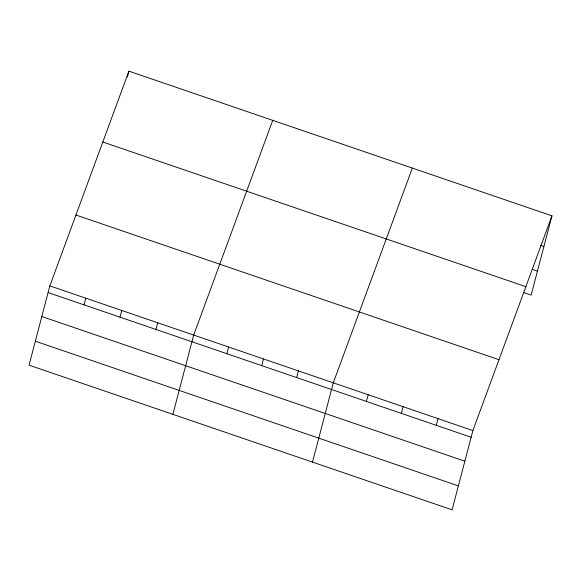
<?xml version="1.0" encoding="UTF-8"?>
<svg xmlns="http://www.w3.org/2000/svg" width="581" height="581" viewBox="0 0 581 581"><rect width="100%" height="100%" fill="white"/><g stroke="black" fill="none" stroke-linecap="round" stroke-linejoin="round"><path stroke-width="0.87" d="M49.85 285.881L29.05 365.166L452.098 509.842L472.898 430.565L551.95 215.834L128.902 71.158L49.85 285.881L472.898 430.565M127.362 77.004L128.902 71.158M84.056 304.865L85.806 298.184M120.013 317.168L121.77 310.479M155.969 329.463L157.727 322.775M172.884 414.355L193.684 335.077L272.736 120.347M226.837 353.698L228.587 347.01M261.733 365.631L263.491 358.949M296.637 377.57L298.394 370.881M312.491 462.098L333.291 382.821L412.343 168.091M366.437 401.442L368.194 394.753M401.34 413.374L403.098 406.693M436.244 425.314L437.994 418.625M551.95 215.834L531.15 295.119L523.488 292.497M540.504 245.313L543.91 246.475M532.327 269.41L537.432 271.16M102.815 142.018L525.863 286.694M75.937 215.021L498.985 359.704M48.092 292.57L471.147 437.246M41.81 316.529L464.858 461.205M35.332 341.207L458.387 485.89"/></g></svg>
